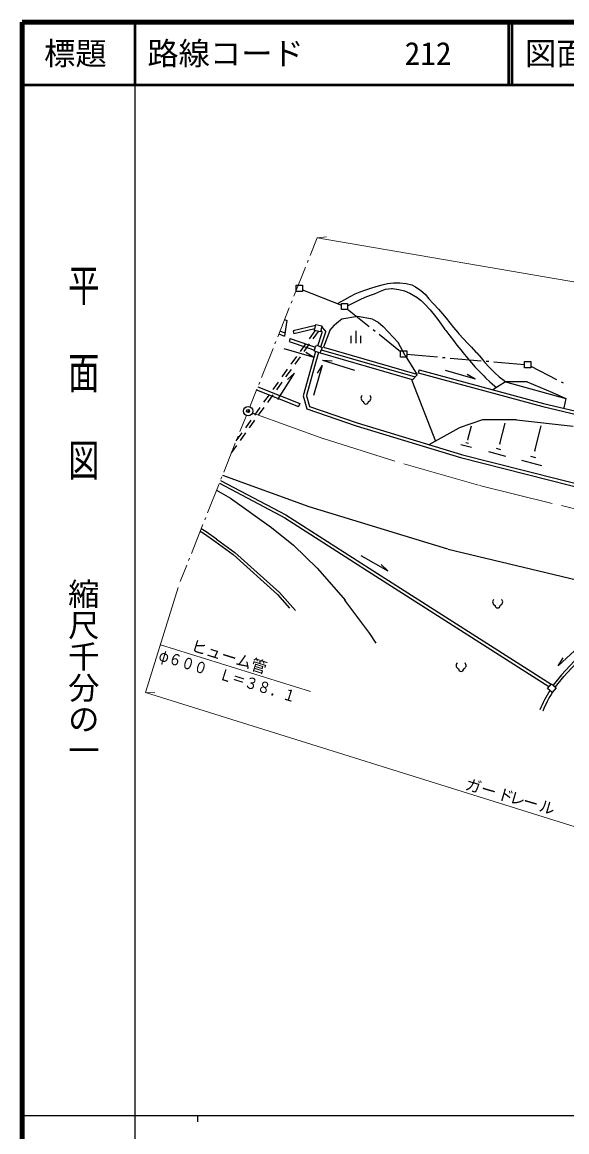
# Model space of a CAD drawing. Units: millimetres, scale not verified. Extents: x 40000 to 680000, y 20000 to 380000.
# Drawn here: x 40000 to 127053, y 202409 to 380000 of the extents above; entities that cross this region are included whole.
import ezdxf
from ezdxf.enums import TextEntityAlignment as Align

# ---------------------------------------------------------------- set-up
doc = ezdxf.new("R2010")
doc.units = ezdxf.units.MM
doc.header["$LTSCALE"] = 1000
doc.header["$PDMODE"] = 32
doc.header["$PDSIZE"] = 500
doc.linetypes.add('CHAIN', pattern=[18.5, 12, -1.5, 3.5, -1.5])
for name, color, linetype, lineweight in [('M-BGD', 7, 'Continuous', 25), ('M-BGD-HTXT', 7, 'Continuous', 13), ('M-BMK', 2, 'CHAIN', 13), ('M-BMK-ROW', 30, 'Continuous', 25), ('M-BMK-SRVR', 3, 'Continuous', 25), ('M-STR-HTXT', 7, 'Continuous', 13), ('M-TTL', 2, 'Continuous', 140), ('M-TTL-BAND', 7, 'Continuous', 25), ('M-TTL-LINE', 7, 'Continuous', 50)]:
    doc.layers.add(name, color=color, linetype=linetype, lineweight=lineweight)
doc.layers.add('M-OTRS', color=6, linetype='Continuous')
doc.layers.add('M-TTL-TXT', color=7, linetype='Continuous')
doc.styles.add('@ＭＳ ゴシック', font='')
doc.styles.add('ＭＳ ゴシック', font='')
doc.styles.get('@ＭＳ ゴシック').set_extended_font_data('@MS Gothic')
doc.styles.get('ＭＳ ゴシック').set_extended_font_data('MS Gothic')

msp = doc.modelspace()

# ---------------------------------------------------------------- linework, layer by layer
at = {"layer": 'M-BGD'}
for p, q in [((95584, 337391), (96606, 337711)), ((96606, 337711), (97527, 337982)), ((97527, 337982), (98418, 338172)), ((98418, 338172), (99360, 338282)), ((99360, 338282), (100381, 338282)), ((100381, 338282), (101393, 338192)), ((101393, 338192), (102284, 337952)), ((102284, 337952), (102885, 337662)), ((102885, 337662), (103736, 337081)), ((91569, 335608), (92440, 336099)), ((92440, 336099), (93231, 336499)), ((93231, 336499), (94032, 336850)), ((94032, 336850), (94933, 337180)), ((94042, 335628), (94823, 335979)), ((94823, 335979), (95674, 336319)), ((94933, 337180), (95584, 337391)), ((95674, 336319), (96325, 336540)), ((96325, 336540), (97257, 336930)), ((97257, 336930), (98098, 337261)), ((98098, 337261), (99039, 337371)), ((99039, 337371), (99180, 337361)), ((99180, 337361), (100221, 337231)), ((100221, 337231), (101122, 337001)), ((101122, 337001), (101984, 336640)), ((101984, 336640), (102885, 336119)), ((102885, 336119), (102925, 336089)), ((102925, 336089), (103756, 335479)), ((103736, 337081), (104407, 336450)), ((104407, 336450), (105018, 335749)), ((105018, 335749), (105699, 334978)), ((90517, 335007), (91569, 335608)), ((92089, 334657), (93181, 335207)), ((93181, 335207), (94042, 335628)), ((103756, 335479), (104417, 334838)), ((104417, 334838), (105109, 334087)), ((105109, 334087), (105189, 333986)), ((105189, 333986), (105880, 333175)), ((105699, 334978), (105799, 334868)), ((105799, 334868), (106541, 334067)), ((106541, 334067), (107182, 333316)), ((81945, 332423), (82285, 332262)), ((82285, 332262), (82095, 330890)), ((91108, 332483), (90537, 332053)), ((93602, 332914), (91108, 332483)), ((96005, 332484), (93602, 332914)), ((96005, 332484), (96877, 332013)), ((105880, 333175), (106441, 332424)), ((106441, 332424), (106971, 331673)), ((107182, 333316), (107773, 332605)), ((107773, 332605), (108343, 331884)), ((81214, 330570), (82015, 330269)), ((82095, 330890), (81945, 329739)), ((86872, 331442), (83317, 330620)), ((83317, 330620), (83427, 330139)), ((86762, 330901), (83427, 330139)), ((85921, 329321), (86852, 330620)), ((86530, 329310), (87383, 330500)), ((86712, 330640), (86912, 331622)), ((87693, 330440), (86712, 330640)), ((86912, 331622), (87893, 331422)), ((87273, 328217), (87974, 330360)), ((87893, 331422), (87693, 330440)), ((87733, 330660), (87974, 330360)), ((87753, 328067), (88534, 330460)), ((87863, 331291), (88534, 330460)), ((89185, 330671), (88174, 327977)), ((89185, 330671), (89916, 331492)), ((90537, 332053), (89916, 331492)), ((93313, 330624), (93313, 328621)), ((96877, 332013), (97688, 331322)), ((97688, 331322), (100091, 328728)), ((106971, 331673), (107582, 330832)), ((107582, 330832), (107703, 330672)), ((107703, 330672), (108354, 329821)), ((108343, 331884), (108964, 331132)), ((108964, 331132), (109655, 330321)), ((109655, 330321), (109816, 330131)), ((81023, 330109), (81945, 329759)), ((82826, 329388), (82666, 328918)), ((82666, 328918), (85670, 327866)), ((82826, 329388), (85760, 328367)), ((92512, 329822), (92512, 328621)), ((94114, 328621), (94114, 329823)), ((101203, 326635), (100091, 328728)), ((108354, 329821), (108924, 329059)), ((108924, 329059), (109485, 328328)), ((109816, 330131), (110527, 329340)), ((110527, 329340), (111168, 328649)), ((111168, 328649), (111799, 327968)), ((81795, 327776), (86612, 326414)), ((84465, 327289), (85338, 328508)), ((86882, 327295), (84890, 320195)), ((85073, 327278), (85947, 328497)), ((85320, 327185), (86612, 326414)), ((85670, 327866), (86702, 327506)), ((85760, 328367), (86882, 327966)), ((86652, 327396), (86662, 327426)), ((86882, 327295), (86652, 327396)), ((86662, 327426), (86702, 327506)), ((86702, 327506), (86852, 327896)), ((87353, 327115), (86732, 324902)), ((86852, 327896), (86882, 327966)), ((86882, 327966), (87022, 328317)), ((87353, 327115), (86882, 327295)), ((87022, 328317), (87183, 328257)), ((87183, 328257), (87193, 328257)), ((87193, 328257), (87954, 327946)), ((87583, 327015), (87353, 327115)), ((87954, 327946), (87583, 327015)), ((87613, 327095), (102355, 322840)), ((87803, 327566), (102836, 323220)), ((88174, 327977), (103066, 323671)), ((109485, 328328), (110096, 327547)), ((110096, 327547), (110477, 327077)), ((110477, 327077), (111168, 326235)), ((111799, 327968), (112510, 327207)), ((112510, 327207), (112650, 327057)), ((112650, 327057), (113361, 326256)), ((83009, 325257), (83882, 326476)), ((83617, 325246), (84491, 326465)), ((86602, 320305), (88004, 325112)), ((87223, 323820), (88004, 325112)), ((88024, 325883), (89526, 325823)), ((88024, 325883), (93142, 324291)), ((101203, 326635), (103156, 323541)), ((111168, 326235), (111799, 325494)), ((111799, 325494), (112400, 324803)), ((113361, 326256), (113972, 325535)), ((113972, 325535), (114583, 324844)), ((80844, 319594), (83537, 323820)), ((81552, 323224), (82426, 324444)), ((82161, 323214), (83034, 324433)), ((82426, 322799), (83537, 323820)), ((86732, 324902), (85420, 320235)), ((103156, 323541), (102265, 322660)), ((103437, 324362), (103307, 323881)), ((103307, 323881), (123206, 318485)), ((103437, 324362), (123336, 318966)), ((107593, 324292), (112410, 322921)), ((111118, 323692), (112410, 322921)), ((112400, 324803), (113041, 324122)), ((113041, 324122), (113772, 323391)), ((113772, 323391), (114072, 323101)), ((114583, 324844), (115294, 324123)), ((115294, 324123), (115555, 323882)), ((115555, 323882), (116266, 323251)), ((116266, 323251), (117027, 322630)), ((77649, 321626), (84359, 318953)), ((80096, 321192), (80970, 322412)), ((80704, 321182), (81578, 322401)), ((102265, 322660), (106041, 312956)), ((114072, 323101), (114773, 322450)), ((114773, 322450), (115485, 321819)), ((117257, 322450), (115244, 321168)), ((115485, 321819), (115815, 321539)), ((117027, 322630), (117257, 322450)), ((120722, 322450), (117257, 322450)), ((117257, 322450), (126901, 319777)), ((120722, 322450), (124748, 320708)), ((77469, 321156), (84169, 318482)), ((78640, 319160), (79514, 320379)), ((79248, 319150), (80122, 320369)), ((84890, 320195), (85521, 318122)), ((85420, 320235), (85420, 320205)), ((85420, 320205), (85931, 318512)), ((124748, 320708), (126901, 319777)), ((126901, 319777), (126581, 318285)), ((77184, 317128), (78058, 318347)), ((77792, 317118), (78665, 318337)), ((84359, 318953), (84169, 318482)), ((85521, 318122), (93382, 315388)), ((85931, 318512), (93553, 315859)), ((123206, 318485), (136656, 315301)), ((123326, 318976), (136776, 315782)), ((75728, 315096), (76602, 316315)), ((76335, 315086), (77209, 316305)), ((76808, 317480), (77038, 317390)), ((113562, 316381), (109847, 315069)), ((119010, 316381), (113562, 316381)), ((119010, 316381), (128073, 315340)), ((93382, 315388), (110067, 310342)), ((93533, 315869), (110218, 310823)), ((105050, 312405), (109847, 315069)), ((111239, 313196), (111810, 315410)), ((116336, 312536), (117187, 315820)), ((121925, 311394), (122966, 315410)), ((74214, 312984), (75145, 314283)), ((74879, 313054), (75753, 314273)), ((110898, 312746), (111319, 312635)), ((111189, 313216), (111289, 313186)), ((73443, 311051), (74296, 312241)), ((110137, 312405), (111820, 311974)), ((110187, 310833), (132380, 305176)), ((114554, 311264), (117278, 310553)), ((115786, 311815), (116467, 311634)), ((116256, 312556), (116427, 312516)), ((121825, 311424), (122025, 311374)), ((110057, 310352), (132260, 304695)), ((119822, 309892), (123026, 309061)), ((121274, 310543), (122075, 310333)), ((72032, 307505), (85842, 302469)), ((71511, 306203), (81276, 301056)), ((71701, 306674), (82117, 301177)), ((71070, 305092), (73304, 303820)), ((73304, 303820), (79854, 299134)), ((85842, 302469), (107975, 295690)), ((81276, 301056), (81967, 300676)), ((81967, 300676), (96549, 291323)), ((82117, 301177), (96819, 291744)), ((68467, 298552), (69148, 298111)), ((68627, 298963), (69398, 298472)), ((69398, 298472), (71061, 297290)), ((79854, 299134), (83349, 296310)), ((69148, 298111), (70810, 296930)), ((70810, 296930), (73705, 294827)), ((71061, 297280), (74005, 295147)), ((73705, 294827), (80786, 288408)), ((74005, 295147), (81116, 288698)), ((83349, 296310), (87155, 292634)), ((108085, 295660), (136788, 288782)), ((94115, 294648), (98471, 292175)), ((97400, 293226), (98471, 292175)), ((87155, 292634), (91672, 287467)), ((96549, 291323), (124210, 273669)), ((96819, 291744), (124561, 274040)), ((80786, 288408), (82749, 286205)), ((81116, 288698), (83680, 285824)), ((91522, 287497), (95498, 282170)), ((95498, 282170), (96519, 280607)), ((125672, 276974), (129608, 280620)), ((125672, 276974), (126473, 278246)), ((128917, 278496), (126193, 275562)), ((129258, 278176), (126534, 275251)), ((126193, 275562), (124851, 273909)), ((126554, 275271), (125202, 273609)), ((123950, 273369), (124601, 274130)), ((124601, 274130), (125362, 273469)), ((124701, 272718), (123950, 273369)), ((125362, 273469), (124701, 272718))]:
    msp.add_line(p, q, dxfattribs=at)
for centre, radius, start, end in [((94727, 319841), 583, 135.79943, 252.28057), ((95174, 319841), 583, 287.72677, 44.20791), ((94951, 319286), 401, 180.00375, 0.0036), ((115777, 287220), 583, 135.79943, 252.28057), ((116000, 286664), 401, 180.00375, 0.0036), ((116223, 287220), 583, 287.72677, 44.20791), ((109931, 277046), 583, 135.79943, 252.28057), ((110377, 277046), 583, 287.72677, 44.20791), ((110154, 276491), 401, 180.00375, 0.0036), ((143630, 261272), 22603, 148.6119, 157.44261), ((143630, 261272), 22112, 148.6119, 157.43282)]:
    msp.add_arc(centre, radius, start, end, dxfattribs=at)
at = {"layer": 'M-BGD-HTXT'}
for p, q in [((86024, 342661), (87151, 345492)), ((85580, 341546), (85728, 341918)), ((83434, 336158), (85284, 340803)), ((80844, 329654), (82694, 334300)), ((82990, 335043), (83138, 335414)), ((80400, 328540), (80548, 328911)), ((78255, 323151), (80104, 327796)), ((77811, 322036), (77959, 322408)), ((76387, 318462), (77515, 321293)), ((75837, 317060), (74805, 314469)), ((74065, 312611), (72215, 307965)), ((74509, 313725), (74361, 313354)), ((71475, 306107), (69625, 301462)), ((71919, 307222), (71771, 306851)), ((69329, 300719), (69181, 300347)), ((68885, 299604), (67035, 294959)), ((66295, 293101), (65263, 290510)), ((66739, 294216), (66591, 293844))]:
    msp.add_line(p, q, dxfattribs=at)
at = {"layer": 'M-BMK'}
for p, q in [((77038, 317390), (88215, 313305)), ((88115, 313345), (101395, 309190)), ((101395, 309190), (113082, 305866)), ((113082, 305866), (130238, 301630))]:
    msp.add_line(p, q, dxfattribs=at)
at = {"layer": 'M-BMK-ROW'}
for p, q in [((83807, 336889), (83807, 337891)), ((83807, 337891), (84808, 337891)), ((84808, 337891), (84808, 336889)), ((84808, 336889), (83807, 336889)), ((84808, 337190), (91018, 334697)), ((91018, 333996), (91018, 334997)), ((91018, 334997), (92019, 334997)), ((92019, 333996), (91018, 333996)), ((92019, 334997), (92019, 333996)), ((92019, 334096), (95476, 331322)), ((96100, 330821), (96412, 330571)), ((97036, 330070), (100492, 327296)), ((100492, 326385), (100492, 327386)), ((100492, 327386), (101494, 327386)), ((101494, 327386), (101494, 326385)), ((101494, 326846), (106409, 326424)), ((101494, 326385), (100492, 326385)), ((107206, 326356), (107605, 326322)), ((108402, 326254), (113383, 325827)), ((114180, 325758), (114579, 325724)), ((115376, 325656), (120291, 325235)), ((120291, 324684), (120291, 325685)), ((120291, 325685), (121293, 325685)), ((121293, 325685), (121293, 324684)), ((121293, 324684), (120291, 324684)), ((121293, 324934), (125425, 322816)), ((126137, 322451), (126493, 322269))]:
    msp.add_line(p, q, dxfattribs=at)
at = {"layer": 'M-BMK-SRVR'}
msp.add_circle((76107, 317761), 751, dxfattribs=at)
at = {"layer": 'M-OTRS'}
msp.add_point((76107, 317761), dxfattribs=at)
at = {"layer": 'M-STR-HTXT'}
for p, q in [((87151, 345492), (88644, 345622)), ((87151, 345492), (200659, 325961)), ((59696, 272713), (64952, 289518)), ((62089, 280355), (86064, 272855)), ((59696, 272713), (61198, 272653)), ((59696, 272713), (193145, 230951))]:
    msp.add_line(p, q, dxfattribs=at)
at = {"layer": 'M-TTL'}
for p, q in [((40000, 380000), (40000, 20000)), ((680000, 380000), (40000, 380000))]:
    msp.add_line(p, q, dxfattribs=at)
at = {"layer": 'M-TTL-BAND'}
for p, q in [((58000, 370000), (58000, 20000)), ((40000, 205000), (579000, 205000)), ((68000, 205000), (68000, 204000))]:
    msp.add_line(p, q, dxfattribs=at)
at = {"layer": 'M-TTL-LINE'}
for p, q in [((58000, 380000), (58000, 370000)), ((117750, 380000), (117750, 370000)), ((118250, 380000), (118250, 370000)), ((40000, 370000), (680000, 370000))]:
    msp.add_line(p, q, dxfattribs=at)

# ---------------------------------------------------------------- texts
at = {"layer": 'M-STR-HTXT', "style": 'ＭＳ ゴシック'}
for s, rotation, p in [('ヒューム管', 342.625, (66666, 278923)), ('ガ', 343.659, (110531, 256723)), ('ー', 343.659, (112965, 256012)), ('ド', 343.659, (115709, 255201)), ('レ', 343.659, (117562, 254661)), ('ー', 343.659, (119675, 254040)), ('ル', 343.659, (122289, 253279))]:
    msp.add_text(s, height=1833, rotation=rotation, dxfattribs=at).set_placement(p, align=Align.BOTTOM_LEFT)
at = {"layer": 'M-STR-HTXT', "style": 'ＭＳ ゴシック', "width": 0.85}
msp.add_text('φ６００\u3000Ｌ＝３８．１', height=1833, rotation=342.625, dxfattribs=at).set_placement((61498, 277390), align=Align.BOTTOM_LEFT)
at = {"layer": 'M-TTL-BAND', "style": '@ＭＳ ゴシック', "width": 1.4}
msp.add_text('平  面  図', height=3666, rotation=270, dxfattribs=at).set_placement((49777, 306475), align=Align.MIDDLE_RIGHT)
at = {"layer": 'M-TTL-BAND', "style": '@ＭＳ ゴシック'}
msp.add_text('縮尺千分の一', height=3666, rotation=270, dxfattribs=at).set_placement((49777, 261030), align=Align.MIDDLE_RIGHT)
at = {"layer": 'M-TTL-TXT', "style": 'ＭＳ ゴシック'}
msp.add_text('標題', height=3666, dxfattribs=at).set_placement((48500, 375000), align=Align.MIDDLE_CENTER)
for s, p in [('路線コード', (60000, 375000)), ('212', (101142, 375000)), ('図面コード', (120380, 375000))]:
    msp.add_text(s, height=3666, dxfattribs=at).set_placement(p, align=Align.MIDDLE_LEFT)

doc.saveas('drawing.dxf')
